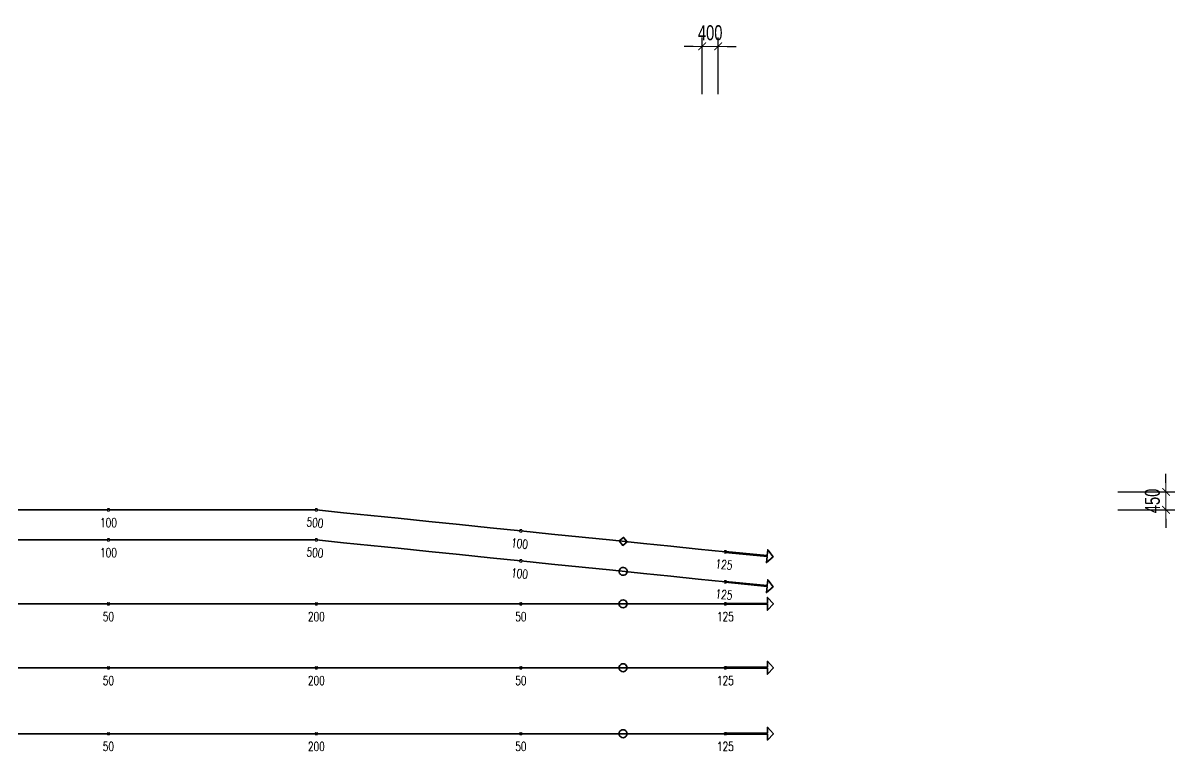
# Model space of a CAD drawing. Header units: millimetres. Extents: x 118516 to 587758, y -25561 to 50684.
# Drawn here: x 426914 to 455725, y 32467 to 50684 of the extents above; entities that cross this region are included whole.
import ezdxf

# ---------------------------------------------------------------- set-up
doc = ezdxf.new("R2010")
doc.units = ezdxf.units.MM
doc.layers.get('Defpoints').update_dxf_attribs({"color": 151, "lineweight": 9})
doc.layers.add('Current plane_Column', color=7, linetype='Continuous', true_color=0x4b00ff)
for name, color, linetype, lineweight in [('NDC_S-TENDON', 6, 'Continuous', 35), ('NDC_S_ANNO', 7, 'Continuous', 20), ('NDC_S_DIM', 1, 'Continuous', 15)]:
    doc.layers.add(name, color=color, linetype=linetype, lineweight=lineweight)
doc.styles.add('NDC_ANNO', font='', dxfattribs={"width": 0.8})
doc.styles.add('NDC_DIM', font='', dxfattribs={"width": 0.75})
doc.styles.get('NDC_ANNO').set_extended_font_data('Dotum')
doc.styles.get('NDC_DIM').set_extended_font_data('Dotum')
doc.dimstyles.new('NDC_dim_150', dxfattribs={"dimscale": 150, "dimtxt": 2.5, "dimasz": 1.5, "dimexe": 1.5, "dimexo": 2.5, "dimgap": 1, "dimtad": 1, "dimdec": 0, "dimzin": 0, "dimdsep": 46, "dimtxsty": 'NDC_DIM', "dimblk": 'DIMMARK', "dimcen": 0.09, "dimdle": 1.2, "dimclrd": 1, "dimclre": 1, "dimclrt": 3, "dimadec": 0, "dimazin": 0, "dimtfac": 1, "dimtdec": 0, "dimtix": 1, "dimtofl": 0, "dimtmove": 0, "dimatfit": 3, "dimfxl": 8, "dimfxlon": 1, "dimtolj": 1, "dimtzin": 0, "dimarcsym": 0})

# ---------------------------------------------------------------- blocks, each defined once
blk = doc.blocks.new('DIMMARK')
at = {"layer": 'NDC_S_DIM', "color": 1}
blk.add_line((-1.5, 0), (1, 0), dxfattribs=at)
at = {"layer": 'NDC_S_DIM', "color": 2, "const_width": 0.1}
blk.add_lwpolyline([(-0.42, -0.42), (0.42, 0.42)], dxfattribs=at)
blk = doc.blocks.new('*D27')
at = {"layer": 'Defpoints', "color": 0, "ltscale": 100, "transparency": 16777216}
for p in [(440615, 38950), (455500, 38950), (440615, 38500)]:
    blk.add_point(p, dxfattribs=at)
at = {"layer": 'NDC_S_DIM', "color": 1, "lineweight": -2, "ltscale": 100, "transparency": 16777216}
for p, q in [((455500, 39175), (455500, 39400)), ((454300, 38950), (455725, 38950)), ((454300, 38500), (455725, 38500)), ((455500, 38275), (455500, 38050))]:
    blk.add_line(p, q, dxfattribs=at)
at = {"layer": 'NDC_S_DIM', "color": 1, "lineweight": -2, "ltscale": 100, "transparency": 16777216, "xscale": 225, "yscale": 225, "zscale": 225}
for p, rotation in [((455500, 38950), 270), ((455500, 38500), 90)]:
    blk.add_blockref('DIMMARK', p, dxfattribs=dict(at, rotation=rotation))
at = {"layer": 'NDC_S_DIM', "color": 3, "ltscale": 100, "transparency": 16777216, "insert": (455162, 38725), "char_height": 375, "attachment_point": 5, "rotation": 90, "style": 'NDC_DIM'}
blk.add_mtext('\\A1;450', dxfattribs=at)
blk = doc.blocks.new('*D29')
at = {"layer": 'Defpoints', "color": 0, "ltscale": 100, "transparency": 16777216}
for p in [(444300, 50100), (443900, 34011), (444300, 34011)]:
    blk.add_point(p, dxfattribs=at)
at = {"layer": 'NDC_S_DIM', "color": 1, "lineweight": -2, "ltscale": 100, "transparency": 16777216}
for p, q in [((443900, 48900), (443900, 50325)), ((444300, 48900), (444300, 50325)), ((443675, 50100), (443450, 50100)), ((444525, 50100), (444750, 50100))]:
    blk.add_line(p, q, dxfattribs=at)
at = {"layer": 'NDC_S_DIM', "color": 1, "lineweight": -2, "ltscale": 100, "transparency": 16777216, "xscale": 225, "yscale": 225, "zscale": 225}
blk.add_blockref('DIMMARK', (443900, 50100), dxfattribs=at)
at = {"layer": 'NDC_S_DIM', "color": 1, "lineweight": -2, "ltscale": 100, "transparency": 16777216, "xscale": 225, "yscale": 225, "zscale": 225, "rotation": 180}
blk.add_blockref('DIMMARK', (444300, 50100), dxfattribs=at)
at = {"layer": 'NDC_S_DIM', "color": 3, "ltscale": 100, "transparency": 16777216, "insert": (444100, 50438), "char_height": 375, "attachment_point": 5, "style": 'NDC_DIM'}
blk.add_mtext('\\A1;400', dxfattribs=at)
blk = doc.blocks.new('HTB TDX')
at = {"layer": 'NDC_S-TENDON', "linetype": 'Continuous'}
for points, elevation in [([(46490, 29000, 20, 20, 0), (46470, 29035, 20, 20, 0), (46430, 29035, 20, 20, 0), (46410, 29000, 20, 20, 0), (46430, 28965, 20, 20, 0), (46470, 28965, 20, 20, 0)], 3200), ([(46490, 29000, 20, 20, 0), (46470, 29035, 20, 20, 0), (46430, 29035, 20, 20, 0), (46410, 29000, 20, 20, 0), (46430, 28965, 20, 20, 0), (46470, 28965, 20, 20, 0)], 3200), ([(51690, 29000, 20, 20, 0), (51670, 29035, 20, 20, 0), (51630, 29035, 20, 20, 0), (51610, 29000, 20, 20, 0), (51630, 28965, 20, 20, 0), (51670, 28965, 20, 20, 0)], 3600), ([(51690, 29000, 20, 20, 0), (51670, 29035, 20, 20, 0), (51630, 29035, 20, 20, 0), (51610, 29000, 20, 20, 0), (51630, 28965, 20, 20, 0), (51670, 28965, 20, 20, 0)], 3600), ([(51690, 29000, 20, 20, 0), (51670, 29035, 20, 20, 0), (51630, 29035, 20, 20, 0), (51610, 29000, 20, 20, 0), (51630, 28965, 20, 20, 0), (51670, 28965, 20, 20, 0)], 3600), ([(51690, 29000, 20, 20, 0), (51670, 29035, 20, 20, 0), (51630, 29035, 20, 20, 0), (51610, 29000, 20, 20, 0), (51630, 28965, 20, 20, 0), (51670, 28965, 20, 20, 0)], 3600), ([(46490, 28250, 20, 20, 0), (46470, 28285, 20, 20, 0), (46430, 28285, 20, 20, 0), (46410, 28250, 20, 20, 0), (46430, 28215, 20, 20, 0), (46470, 28215, 20, 20, 0)], 3200), ([(46490, 28250, 20, 20, 0), (46470, 28285, 20, 20, 0), (46430, 28285, 20, 20, 0), (46410, 28250, 20, 20, 0), (46430, 28215, 20, 20, 0), (46470, 28215, 20, 20, 0)], 3200), ([(51690, 28250, 20, 20, 0), (51670, 28285, 20, 20, 0), (51630, 28285, 20, 20, 0), (51610, 28250, 20, 20, 0), (51630, 28215, 20, 20, 0), (51670, 28215, 20, 20, 0)], 3600), ([(51690, 28250, 20, 20, 0), (51670, 28285, 20, 20, 0), (51630, 28285, 20, 20, 0), (51610, 28250, 20, 20, 0), (51630, 28215, 20, 20, 0), (51670, 28215, 20, 20, 0)], 3600), ([(51690, 28250, 20, 20, 0), (51670, 28285, 20, 20, 0), (51630, 28285, 20, 20, 0), (51610, 28250, 20, 20, 0), (51630, 28215, 20, 20, 0), (51670, 28215, 20, 20, 0)], 3600), ([(51690, 28250, 20, 20, 0), (51670, 28285, 20, 20, 0), (51630, 28285, 20, 20, 0), (51610, 28250, 20, 20, 0), (51630, 28215, 20, 20, 0), (51670, 28215, 20, 20, 0)], 3600), ([(56805, 28475, 20, 20, 0), (56785, 28510, 20, 20, 0), (56745, 28510, 20, 20, 0), (56725, 28475, 20, 20, 0), (56745, 28440, 20, 20, 0), (56785, 28440, 20, 20, 0)], 3200), ([(56805, 28475, 20, 20, 0), (56785, 28510, 20, 20, 0), (56745, 28510, 20, 20, 0), (56725, 28475, 20, 20, 0), (56745, 28440, 20, 20, 0), (56785, 28440, 20, 20, 0)], 3200), ([(61920, 27950, 20, 20, 0), (61900, 27985, 20, 20, 0), (61860, 27985, 20, 20, 0), (61840, 27950, 20, 20, 0), (61860, 27915, 20, 20, 0), (61900, 27915, 20, 20, 0)], 3575), ([(61920, 27950, 20, 20, 0), (61900, 27985, 20, 20, 0), (61860, 27985, 20, 20, 0), (61840, 27950, 20, 20, 0), (61860, 27915, 20, 20, 0), (61900, 27915, 20, 20, 0)], 3575), ([(56805, 27725, 20, 20, 0), (56785, 27760, 20, 20, 0), (56745, 27760, 20, 20, 0), (56725, 27725, 20, 20, 0), (56745, 27690, 20, 20, 0), (56785, 27690, 20, 20, 0)], 3200), ([(56805, 27725, 20, 20, 0), (56785, 27760, 20, 20, 0), (56745, 27760, 20, 20, 0), (56725, 27725, 20, 20, 0), (56745, 27690, 20, 20, 0), (56785, 27690, 20, 20, 0)], 3200), ([(61920, 27200, 20, 20, 0), (61900, 27235, 20, 20, 0), (61860, 27235, 20, 20, 0), (61840, 27200, 20, 20, 0), (61860, 27165, 20, 20, 0), (61900, 27165, 20, 20, 0)], 3575), ([(61920, 27200, 20, 20, 0), (61900, 27235, 20, 20, 0), (61860, 27235, 20, 20, 0), (61840, 27200, 20, 20, 0), (61860, 27165, 20, 20, 0), (61900, 27165, 20, 20, 0)], 3575), ([(46490, 26650, 20, 20, 0), (46470, 26685, 20, 20, 0), (46430, 26685, 20, 20, 0), (46410, 26650, 20, 20, 0), (46430, 26615, 20, 20, 0), (46470, 26615, 20, 20, 0)], 3500), ([(46490, 26650, 20, 20, 0), (46470, 26685, 20, 20, 0), (46430, 26685, 20, 20, 0), (46410, 26650, 20, 20, 0), (46430, 26615, 20, 20, 0), (46470, 26615, 20, 20, 0)], 3500), ([(51690, 26650, 20, 20, 0), (51670, 26685, 20, 20, 0), (51630, 26685, 20, 20, 0), (51610, 26650, 20, 20, 0), (51630, 26615, 20, 20, 0), (51670, 26615, 20, 20, 0)], 3650), ([(51690, 26650, 20, 20, 0), (51670, 26685, 20, 20, 0), (51630, 26685, 20, 20, 0), (51610, 26650, 20, 20, 0), (51630, 26615, 20, 20, 0), (51670, 26615, 20, 20, 0)], 3650), ([(51690, 26650, 20, 20, 0), (51670, 26685, 20, 20, 0), (51630, 26685, 20, 20, 0), (51610, 26650, 20, 20, 0), (51630, 26615, 20, 20, 0), (51670, 26615, 20, 20, 0)], 3650), ([(51690, 26650, 20, 20, 0), (51670, 26685, 20, 20, 0), (51630, 26685, 20, 20, 0), (51610, 26650, 20, 20, 0), (51630, 26615, 20, 20, 0), (51670, 26615, 20, 20, 0)], 3650), ([(56805, 26650, 20, 20, 0), (56785, 26685, 20, 20, 0), (56745, 26685, 20, 20, 0), (56725, 26650, 20, 20, 0), (56745, 26615, 20, 20, 0), (56785, 26615, 20, 20, 0)], 3500), ([(56805, 26650, 20, 20, 0), (56785, 26685, 20, 20, 0), (56745, 26685, 20, 20, 0), (56725, 26650, 20, 20, 0), (56745, 26615, 20, 20, 0), (56785, 26615, 20, 20, 0)], 3500), ([(61920, 26650, 20, 20, 0), (61900, 26685, 20, 20, 0), (61860, 26685, 20, 20, 0), (61840, 26650, 20, 20, 0), (61860, 26615, 20, 20, 0), (61900, 26615, 20, 20, 0)], 3575), ([(61920, 26650, 20, 20, 0), (61900, 26685, 20, 20, 0), (61860, 26685, 20, 20, 0), (61840, 26650, 20, 20, 0), (61860, 26615, 20, 20, 0), (61900, 26615, 20, 20, 0)], 3575), ([(46490, 25050, 20, 20, 0), (46470, 25085, 20, 20, 0), (46430, 25085, 20, 20, 0), (46410, 25050, 20, 20, 0), (46430, 25015, 20, 20, 0), (46470, 25015, 20, 20, 0)], 3500), ([(46490, 25050, 20, 20, 0), (46470, 25085, 20, 20, 0), (46430, 25085, 20, 20, 0), (46410, 25050, 20, 20, 0), (46430, 25015, 20, 20, 0), (46470, 25015, 20, 20, 0)], 3500), ([(51690, 25050, 20, 20, 0), (51670, 25085, 20, 20, 0), (51630, 25085, 20, 20, 0), (51610, 25050, 20, 20, 0), (51630, 25015, 20, 20, 0), (51670, 25015, 20, 20, 0)], 3650), ([(51690, 25050, 20, 20, 0), (51670, 25085, 20, 20, 0), (51630, 25085, 20, 20, 0), (51610, 25050, 20, 20, 0), (51630, 25015, 20, 20, 0), (51670, 25015, 20, 20, 0)], 3650), ([(51690, 25050, 20, 20, 0), (51670, 25085, 20, 20, 0), (51630, 25085, 20, 20, 0), (51610, 25050, 20, 20, 0), (51630, 25015, 20, 20, 0), (51670, 25015, 20, 20, 0)], 3650), ([(51690, 25050, 20, 20, 0), (51670, 25085, 20, 20, 0), (51630, 25085, 20, 20, 0), (51610, 25050, 20, 20, 0), (51630, 25015, 20, 20, 0), (51670, 25015, 20, 20, 0)], 3650), ([(56805, 25050, 20, 20, 0), (56785, 25085, 20, 20, 0), (56745, 25085, 20, 20, 0), (56725, 25050, 20, 20, 0), (56745, 25015, 20, 20, 0), (56785, 25015, 20, 20, 0)], 3500), ([(56805, 25050, 20, 20, 0), (56785, 25085, 20, 20, 0), (56745, 25085, 20, 20, 0), (56725, 25050, 20, 20, 0), (56745, 25015, 20, 20, 0), (56785, 25015, 20, 20, 0)], 3500), ([(61920, 25050, 20, 20, 0), (61900, 25085, 20, 20, 0), (61860, 25085, 20, 20, 0), (61840, 25050, 20, 20, 0), (61860, 25015, 20, 20, 0), (61900, 25015, 20, 20, 0)], 3575), ([(61920, 25050, 20, 20, 0), (61900, 25085, 20, 20, 0), (61860, 25085, 20, 20, 0), (61840, 25050, 20, 20, 0), (61860, 25015, 20, 20, 0), (61900, 25015, 20, 20, 0)], 3575), ([(46490, 23400, 20, 20, 0), (46470, 23435, 20, 20, 0), (46430, 23435, 20, 20, 0), (46410, 23400, 20, 20, 0), (46430, 23365, 20, 20, 0), (46470, 23365, 20, 20, 0)], 3500), ([(46490, 23400, 20, 20, 0), (46470, 23435, 20, 20, 0), (46430, 23435, 20, 20, 0), (46410, 23400, 20, 20, 0), (46430, 23365, 20, 20, 0), (46470, 23365, 20, 20, 0)], 3500), ([(51690, 23400, 20, 20, 0), (51670, 23435, 20, 20, 0), (51630, 23435, 20, 20, 0), (51610, 23400, 20, 20, 0), (51630, 23365, 20, 20, 0), (51670, 23365, 20, 20, 0)], 3650), ([(51690, 23400, 20, 20, 0), (51670, 23435, 20, 20, 0), (51630, 23435, 20, 20, 0), (51610, 23400, 20, 20, 0), (51630, 23365, 20, 20, 0), (51670, 23365, 20, 20, 0)], 3650), ([(51690, 23400, 20, 20, 0), (51670, 23435, 20, 20, 0), (51630, 23435, 20, 20, 0), (51610, 23400, 20, 20, 0), (51630, 23365, 20, 20, 0), (51670, 23365, 20, 20, 0)], 3650), ([(51690, 23400, 20, 20, 0), (51670, 23435, 20, 20, 0), (51630, 23435, 20, 20, 0), (51610, 23400, 20, 20, 0), (51630, 23365, 20, 20, 0), (51670, 23365, 20, 20, 0)], 3650), ([(56805, 23400, 20, 20, 0), (56785, 23435, 20, 20, 0), (56745, 23435, 20, 20, 0), (56725, 23400, 20, 20, 0), (56745, 23365, 20, 20, 0), (56785, 23365, 20, 20, 0)], 3500), ([(56805, 23400, 20, 20, 0), (56785, 23435, 20, 20, 0), (56745, 23435, 20, 20, 0), (56725, 23400, 20, 20, 0), (56745, 23365, 20, 20, 0), (56785, 23365, 20, 20, 0)], 3500), ([(61920, 23400, 20, 20, 0), (61900, 23435, 20, 20, 0), (61860, 23435, 20, 20, 0), (61840, 23400, 20, 20, 0), (61860, 23365, 20, 20, 0), (61900, 23365, 20, 20, 0)], 3575), ([(61920, 23400, 20, 20, 0), (61900, 23435, 20, 20, 0), (61860, 23435, 20, 20, 0), (61840, 23400, 20, 20, 0), (61860, 23365, 20, 20, 0), (61900, 23365, 20, 20, 0)], 3575)]:
    blk.add_lwpolyline(points, format="xyseb", close=True, dxfattribs=dict(at, elevation=elevation))
for points, elevation in [([(59223, 28223), (59312, 28113), (59422, 28202), (59333, 28312), (59223, 28223)], 3359), ([(61879, 27938), (62923, 27831), (62908, 27682), (63074, 27827), (62941, 28004), (62926, 27855), (61881, 27962)], 3575), ([(59223, 27473), (59225, 27441), (59236, 27412), (59256, 27388), (59282, 27371), (59312, 27363), (59344, 27365), (59373, 27376), (59397, 27396), (59414, 27422), (59422, 27452), (59420, 27483), (59409, 27513), (59389, 27537), (59363, 27554), (59333, 27562), (59301, 27560), (59272, 27549), (59248, 27529), (59231, 27503), (59223, 27473)], 3359), ([(61879, 27188), (62923, 27081), (62908, 26932), (63074, 27077), (62941, 27254), (62926, 27105), (61881, 27212)], 3575), ([(61880, 26638), (62930, 26638), (62930, 26488), (63080, 26650), (62930, 26812), (62930, 26662), (61880, 26662)], 3575), ([(59222, 26650), (59227, 26619), (59242, 26591), (59264, 26569), (59292, 26555), (59322, 26550), (59353, 26555), (59381, 26569), (59403, 26591), (59418, 26619), (59422, 26650), (59418, 26681), (59403, 26709), (59381, 26731), (59353, 26745), (59322, 26750), (59292, 26745), (59264, 26731), (59242, 26709), (59227, 26681), (59222, 26650)], 3532), ([(59222, 25050), (59227, 25019), (59242, 24991), (59264, 24969), (59292, 24955), (59322, 24950), (59353, 24955), (59381, 24969), (59403, 24991), (59418, 25019), (59422, 25050), (59418, 25081), (59403, 25109), (59381, 25131), (59353, 25145), (59322, 25150), (59292, 25145), (59264, 25131), (59242, 25109), (59227, 25081), (59222, 25050)], 3532), ([(61880, 25038), (62930, 25038), (62930, 24888), (63080, 25050), (62930, 25212), (62930, 25062), (61880, 25062)], 3575), ([(59222, 23400), (59227, 23369), (59242, 23341), (59264, 23319), (59292, 23305), (59322, 23300), (59353, 23305), (59381, 23319), (59403, 23341), (59418, 23369), (59422, 23400), (59418, 23431), (59403, 23459), (59381, 23481), (59353, 23495), (59322, 23500), (59292, 23495), (59264, 23481), (59242, 23459), (59227, 23431), (59222, 23400)], 3532), ([(61880, 23388), (62930, 23388), (62930, 23238), (63080, 23400), (62930, 23562), (62930, 23412), (61880, 23412)], 3575)]:
    blk.add_lwpolyline(points, close=True, dxfattribs=dict(at, elevation=elevation))
for points in [[(41250, 29000, 3600), (41943, 29000, 3582), (42637, 29000, 3529), (43330, 29000, 3440), (44110, 29000, 3335), (44890, 29000, 3260), (45670, 29000, 3215), (46450, 29000, 3200), (47230, 29000, 3215), (48010, 29000, 3260), (48790, 29000, 3335), (49570, 29000, 3440), (50263, 29000, 3529), (50957, 29000, 3582), (51650, 29000, 3600)], [(51650, 29000, 3600), (52332, 28930, 3582), (53014, 28860, 3529), (53696, 28790, 3440), (54463, 28711, 3335), (55230, 28632, 3260), (55998, 28554, 3215), (56765, 28475, 3200), (57532, 28396, 3214), (58299, 28317, 3256), (59067, 28239, 3327), (59834, 28160, 3425), (60516, 28090, 3508), (61198, 28020, 3558), (61880, 27950, 3575)], [(41250, 28250, 3600), (41943, 28250, 3582), (42637, 28250, 3529), (43330, 28250, 3440), (44110, 28250, 3335), (44890, 28250, 3260), (45670, 28250, 3215), (46450, 28250, 3200), (47230, 28250, 3215), (48010, 28250, 3260), (48790, 28250, 3335), (49570, 28250, 3440), (50263, 28250, 3529), (50957, 28250, 3582), (51650, 28250, 3600)], [(51650, 28250, 3600), (52332, 28180, 3582), (53014, 28110, 3529), (53696, 28040, 3440), (54463, 27961, 3335), (55230, 27882, 3260), (55998, 27804, 3215), (56765, 27725, 3200), (57532, 27646, 3214), (58299, 27567, 3256), (59067, 27489, 3327), (59834, 27410, 3425), (60516, 27340, 3508), (61198, 27270, 3558), (61880, 27200, 3575)], [(41250, 26650, 3650), (41943, 26650, 3643), (42637, 26650, 3623), (43330, 26650, 3590), (44110, 26650, 3551), (44890, 26650, 3522), (45670, 26650, 3506), (46450, 26650, 3500), (47230, 26650, 3506), (48010, 26650, 3522), (48790, 26650, 3551), (49570, 26650, 3590), (50263, 26650, 3623), (50957, 26650, 3643), (51650, 26650, 3650)], [(51650, 26650, 3650), (52332, 26650, 3643), (53014, 26650, 3623), (53696, 26650, 3590), (54719, 26650, 3540), (55742, 26650, 3510), (56765, 26650, 3500), (57788, 26650, 3505), (58811, 26650, 3520), (59834, 26650, 3545), (60516, 26650, 3562), (61198, 26650, 3572), (61880, 26650, 3575)], [(41250, 25050, 3650), (41943, 25050, 3643), (42637, 25050, 3623), (43330, 25050, 3590), (44110, 25050, 3551), (44890, 25050, 3522), (45670, 25050, 3506), (46450, 25050, 3500), (47230, 25050, 3506), (48010, 25050, 3522), (48790, 25050, 3551), (49570, 25050, 3590), (50263, 25050, 3623), (50957, 25050, 3643), (51650, 25050, 3650)], [(51650, 25050, 3650), (52332, 25050, 3643), (53014, 25050, 3623), (53696, 25050, 3590), (54719, 25050, 3540), (55742, 25050, 3510), (56765, 25050, 3500), (57788, 25050, 3505), (58811, 25050, 3520), (59834, 25050, 3545), (60516, 25050, 3562), (61198, 25050, 3572), (61880, 25050, 3575)], [(41250, 23400, 3650), (41943, 23400, 3643), (42637, 23400, 3623), (43330, 23400, 3590), (44110, 23400, 3551), (44890, 23400, 3522), (45670, 23400, 3506), (46450, 23400, 3500), (47230, 23400, 3506), (48010, 23400, 3522), (48790, 23400, 3551), (49570, 23400, 3590), (50263, 23400, 3623), (50957, 23400, 3643), (51650, 23400, 3650)], [(51650, 23400, 3650), (52332, 23400, 3643), (53014, 23400, 3623), (53696, 23400, 3590), (54719, 23400, 3540), (55742, 23400, 3510), (56765, 23400, 3500), (57788, 23400, 3505), (58811, 23400, 3520), (59834, 23400, 3545), (60516, 23400, 3562), (61198, 23400, 3572), (61880, 23400, 3575)]]:
    blk.add_polyline3d(points, dxfattribs=at)
at = {"layer": 'NDC_S_ANNO', "linetype": 'Continuous', "char_height": 225, "attachment_point": 5, "rotation": 354.1397, "line_spacing_factor": 0.75, "style": 'NDC_ANNO'}
for s, insert in [('\\FSTANDARD.shx;500', (51617, 28682, 3600)), ('\\FSTANDARD.shx;100', (56732, 28157, 3200)), ('\\FSTANDARD.shx;500', (51617, 27932, 3600)), ('\\FSTANDARD.shx;125', (61847, 27632, 3575)), ('\\FSTANDARD.shx;100', (56732, 27407, 3200)), ('\\FSTANDARD.shx;125', (61847, 26882, 3575))]:
    blk.add_mtext(s, dxfattribs=dict(at, insert=insert))
at = {"layer": 'NDC_S_ANNO', "linetype": 'Continuous', "char_height": 225, "attachment_point": 5, "line_spacing_factor": 0.75, "style": 'NDC_ANNO'}
for s, insert in [('\\FSTANDARD.shx;100', (46450, 28680, 3200)), ('\\FSTANDARD.shx;100', (46450, 27930, 3200)), ('\\FSTANDARD.shx;50', (46450, 26330, 3500)), ('\\FSTANDARD.shx;200', (51650, 26330, 3650)), ('\\FSTANDARD.shx;50', (56765, 26330, 3500)), ('\\FSTANDARD.shx;125', (61880, 26330, 3575)), ('\\FSTANDARD.shx;50', (46450, 24730, 3500)), ('\\FSTANDARD.shx;200', (51650, 24730, 3650)), ('\\FSTANDARD.shx;50', (56765, 24730, 3500)), ('\\FSTANDARD.shx;125', (61880, 24730, 3575)), ('\\FSTANDARD.shx;50', (46450, 23080, 3500)), ('\\FSTANDARD.shx;200', (51650, 23080, 3650)), ('\\FSTANDARD.shx;50', (56765, 23080, 3500)), ('\\FSTANDARD.shx;125', (61880, 23080, 3575))]:
    blk.add_mtext(s, dxfattribs=dict(at, insert=insert))

msp = doc.modelspace()

# ---------------------------------------------------------------- block references
at = {"layer": 'Current plane_Column'}
msp.add_blockref('HTB TDX', (382600, 9500), dxfattribs=at)

# ---------------------------------------------------------------- dimensions: what is measured, and where the dimension line sits
at = {"layer": 'NDC_S_DIM', "ltscale": 100}
dim = msp.add_linear_dim(base=(444300, 50100), p1=(443900, 34010.5), p2=(444300, 34010.5), dimstyle='NDC_dim_150', dxfattribs=at)
dim.commit()
dim.dimension.update_dxf_attribs({"geometry": '*D29', "text_midpoint": (444100, 50437.8)})
dim = msp.add_linear_dim(base=(455500, 38950), p1=(440615.4, 38500), p2=(440615.4, 38950), angle=90, dimstyle='NDC_dim_150', dxfattribs=at)
dim.commit()
dim.dimension.update_dxf_attribs({"geometry": '*D27', "text_midpoint": (455162.2, 38725)})

doc.saveas('drawing.dxf')
